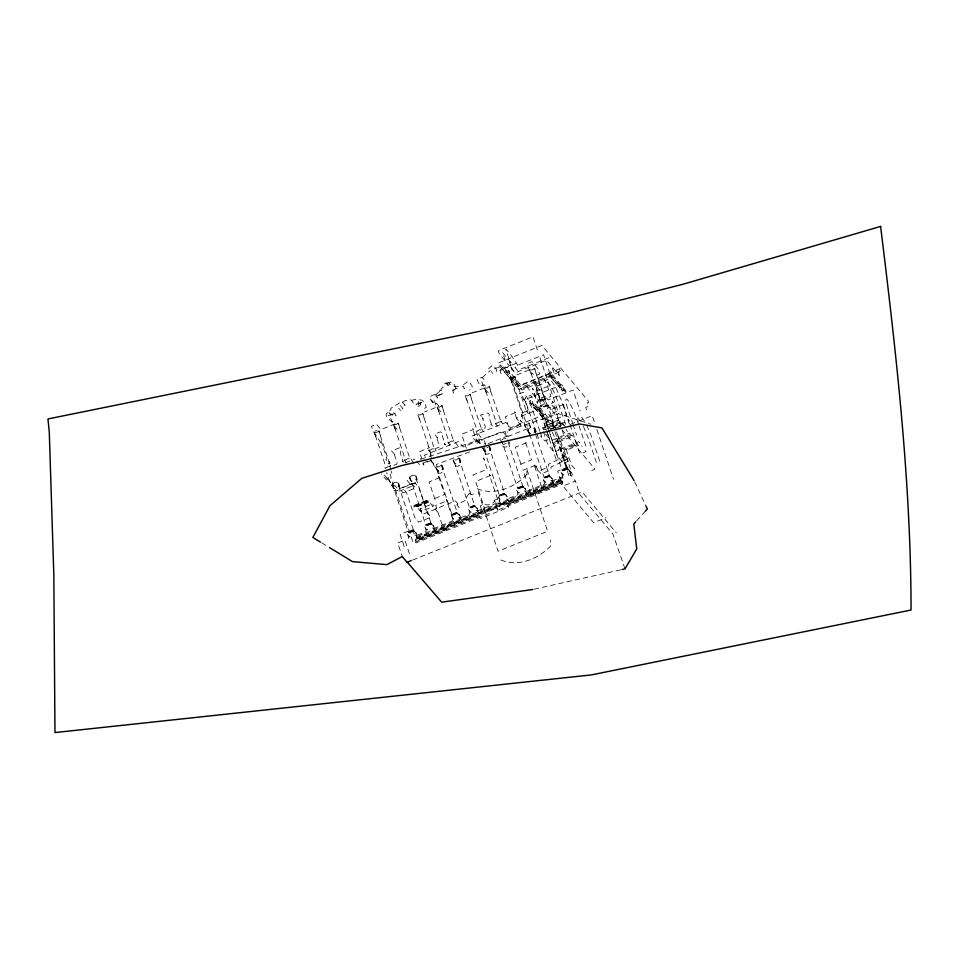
<?xml version="1.0" encoding="UTF-8"?>
<svg xmlns="http://www.w3.org/2000/svg" width="959" height="959" viewBox="0 0 959 959"><rect width="100%" height="100%" fill="white"/><g stroke="black" fill="none" stroke-linecap="round" stroke-linejoin="round"><path stroke-width="0.72" stroke-dasharray="4.79 3.6" d="M439.042 391.883L440.049 390.169L440.9 390.265M484.822 428.769L485.278 426.503L482.353 417.776L483.54 419.203L480.531 415.091L488.071 412.945L489.27 414.372L489.006 417.009L491.919 425.736L490.732 424.31L492.351 425.736M557.263 439.318L569.418 434.847L566.074 429.248M402.468 402.253L405.513 400.454L411.051 399.843L413.964 403.751M501.665 439.953L504.206 438.383L506.927 438.743M469.287 493.37L466.326 497.361L465.451 500.37L456.784 504.746L459.169 507.599L457.887 503.751L455.501 500.898L435.074 509.109L437.46 511.962L436.393 508.797L423.986 513.784L419.91 508.905L432.317 503.919L434.007 505.944M435.842 394.664L438.527 392.327M552.024 440.313L569.586 433.096L572.403 436.465L555.033 443.442L554.614 442.183L571.984 435.206L573.41 436.92L577.426 444.592L565.019 449.579L564.683 448.56L577.09 443.573L578.541 445.312L566.134 450.298L566.17 449.339L571.348 464.839L576.251 470.689M556.951 438.371L562.202 453.895L568.399 461.315L563.436 463.305L557.239 455.885L548.596 430.135M482.209 377.654L490.253 370.474M411.291 400.55L415.679 399.208L422.272 400.215L424.945 403.415L426.287 407.419L422.571 409.445M420.354 459.169L421.492 457.899L419.419 451.689L429.428 447.673L428.229 446.247L431.85 457.059M636.692 520.785L645.407 511.123M436.129 395L435.638 395.42L437.736 397.937L435.122 394.365L430.975 396.031L429.308 398.009L434.163 404.326L436.561 403.367L438.946 406.22L424.669 411.962M441.188 390.613L441.188 388.994L443.094 387.28L442.794 386.381L445.06 383.36L445.899 383.025L448.332 386.033L445.947 383.18L446.774 382.845L449.244 385.938L446.858 383.085L448.668 382.581L451.186 385.83L448.8 382.977L451.509 381.946L454.626 385.003L456.004 389.114L453.895 386.609L463.425 386.273L464.3 388.863L463.401 384.811L467.548 381.55L469.419 382.066L472.188 386.105L471.888 389.174L469.67 390.061M552.947 427.954L553.787 426.815L551.761 420.761M375.029 431.154L376.695 430.483M487.987 447.074L486.8 447.709M565.702 456.004L548.368 464.312L548.788 465.571L546.69 467.8L538.91 470.917L537.519 470.042L541.296 473.77L549.075 470.653L551.173 468.424L550.754 467.165L568.088 458.858L564.827 453.367M552.336 428.337L550.046 429.129M500.19 370.426L507.767 367.381L500.742 367.021L494.472 368.484L496.858 371.337L496.043 368.891L493.37 365.703L492.207 365.487L488.706 368.556L492.638 373.327M388.119 415.691L395.599 413.137L388.407 416.038M421.361 402.324L418.22 403.595L418.592 404.698M418.508 403.931L421.648 402.672M511.435 369.922L512.31 369.575M548.896 357.719L517.476 370.342L514.947 367.321L518.256 365.99C514.252 360.32 511.111 354.159 505.801 349.22L510.26 362.538M472.056 392.914L486.333 387.172L484.235 384.667L480.986 385.974L478.313 382.773L477.126 379.237L481.933 377.307L484.703 380.208M516.793 374.933L531.574 368.987M551.041 372.787L518.04 386.057L500.346 364.888L501.449 368.196L519.143 389.354L552.144 376.096L551.413 373.243L517.093 387.04L498.632 364.971L498.009 363.077L541.835 345.468L587.963 400.622L588.598 402.504L587.28 403.044L588.382 406.34L585.733 407.407L586.572 409.925L584.343 410.824M526.767 386.897L523.458 388.227L508.582 370.426L527.294 426.395M559.672 387.748L561.003 387.208M562.489 390.972L561.375 387.664L549.459 373.423L550.574 376.719L562.489 390.972L564.06 390.337L561.938 384.691L527.618 398.488L528.253 400.371L544.772 420.126L546.091 419.598L529.955 400.299L531.058 403.595L547.193 422.895L549.843 421.828L534.463 403.451L535.314 405.969L550.682 424.346L552.911 423.446L538.191 405.837L556.915 461.794M526.731 411.914L528.157 409.853L525.208 401.054L526.407 402.48L523.626 399.531L525.592 398.74L525.208 397.565L530.675 395.36L532.425 398.453L531.861 400.287L534.798 409.085L533.612 407.659L535.098 408.558L540.996 406.184L540.576 404.926L542.566 408.066M405.249 462.909L414.875 459.037M390.181 474.082L391.212 478.038L386.417 479.968L381.322 473.878M550.766 409.541L546.055 402.732M427.45 461.267L419.443 464.492L416.697 461.219M431.502 460.272L422.751 463.784L423.938 465.211L423.65 464.336M552.324 413.281L557.119 411.363L551.173 404.254L516.362 418.244L520.917 423.698L510.5 427.882L505.944 422.439L471.624 436.237L476.179 441.679L463.113 446.93L458.558 441.488L424.238 455.273L426.06 457.455M488.155 443.621L508.426 435.482L507.083 431.466M469.73 451.869L436.309 464.468L438.754 471.78L434.199 466.326L432.161 460.236M506.064 443.418L503.163 444.58L502.336 443.573M545.108 429.788L562.465 422.811L563.964 425.352L559.96 426.971M550.49 429.009L552.696 428.122M550.969 429.212L562.993 424.381L560.607 421.528L543.238 428.517L543.609 429.62L560.979 422.631L558.737 419.958L546.486 425.412L558.893 420.426L549.927 407.012L547.289 408.078L548.476 409.505L536.956 375.065L539.593 374.01L537.735 368.424L532.053 361.639L527.09 363.629L528.96 369.215L533.444 374.573M555.812 428.182L563.832 424.957L565.127 426.503M570.365 424.417L592.23 415.631L595.012 423.926M473.422 493.921L471.205 494.808L468.819 491.955M561.171 461.615L565.882 459.721L556.58 431.934M568.016 466.913L557.67 471.073L561.614 482.868L506.484 505.033M567.632 468.292L560.835 471.025L561.123 471.888M414.264 530.807L406.988 533.731L409.349 537.028L410.008 536.764L407.911 534.247L408.618 538.61M431.79 523.758L424.513 526.683L426.875 529.979L427.546 529.716L425.448 527.198L426.144 531.562L415.894 535.673L411.123 529.979L400.119 534.403L404.662 547.997M475.472 506.208L468.196 509.133L470.557 512.43L471.217 512.166L469.119 509.649L469.826 514L459.649 518.088M523.602 486.86L516.326 489.785L518.687 493.082L519.346 492.818L517.249 490.301L517.956 494.664L507.035 499.052M550.142 476.191L542.866 479.116L545.227 482.413L545.887 482.149L543.789 479.632L544.496 483.983L525.232 491.739M568.088 468.975L560.811 471.9L563.173 475.196L563.832 474.933L561.734 472.427L563.233 479.14L416.686 538.035L415.726 536.896L562.286 477.99L563.065 480.351L416.518 539.258L415.559 538.119L492.818 507.059M433.432 528.637L452.372 521.013L451.665 516.661L453.763 519.179L453.104 519.442L450.742 516.146L458.018 513.221L460.116 515.726L460.823 520.078L458.726 517.572L459.385 517.309L461.747 520.605M477.103 511.075L499.759 501.977L499.052 497.613L501.149 500.13L500.49 500.394L498.129 497.098L505.405 494.173L507.503 496.678L508.21 501.042L506.112 498.524L506.772 498.26L509.133 501.557M551.773 481.058L562.442 476.779M502.001 503.367L562.118 479.212L562.909 481.574L502.792 505.729M500.562 504.206L505.537 502.204L507.443 504.494M506.64 503.811L561.782 481.646L562.573 484.007L497.206 510.284M493.609 509.421L416.35 540.468L415.403 539.33L561.95 480.423L562.741 482.785L507.599 504.949L508.39 507.311L480.591 518.483L479.632 517.345M591.691 470.509L595.012 469.167L562.705 430.531M489.354 513.437L416.026 542.914L415.067 541.763L448.404 528.373L447.457 525.556L482.197 511.591L480.303 505.92L484.763 504.122L486.968 504.985L489.653 504.578L493.417 502.804L494.592 500.802L498.045 511.099M624.992 568.867L612.993 534.175L579.979 494.688L575.424 481.082L563.017 486.069L593.657 522.703L606.052 517.716M412.622 560.044L582.101 491.931L616.313 532.832M421.085 459.133L558.725 413.761L590.768 424.238M534.139 589.198L620.677 569.838M548.68 429.188L545.731 422.487M500.958 559.96C517.668 567.476 539.222 558.785 550.826 545.635L550.574 540.013M321.816 542.914L328.206 546.81M431.982 401.761L433.504 402.36L431.118 399.507L431.778 401.473M552.456 374.741L565.894 390.816L566.733 393.334L553.295 377.259L521.864 389.893L505.705 370.558L504.854 368.04L521.025 387.376L561.411 371.205L561.171 370.498L557.862 371.828L558.102 372.536M559.037 385.854L559.888 387.999L548.524 374.406L547.889 372.524L550.79 371.361L551.413 373.243M534.918 381.778L537.879 387.208L536.932 386.057L545.923 382.449L544.292 379.261L545.359 378.829L545 377.726M546.69 398.117L548.236 399.963L573.05 389.989L580.075 411.015M585.026 450.502L585.985 451.641L580.435 453.871L579.476 452.72L568.327 419.383L569.274 420.522L554.722 426.371L556.112 430.543M551.845 418.028L547.805 413.209L526.227 421.888L530.255 426.707M547.661 426.695L545.024 421.792M501.089 373.626L499.903 370.078L508.33 366.698L508.414 365.679L509.96 366.038L512.633 369.239L513.82 372.775M526.311 410.656L528.313 413.808M545.623 434.067L549.723 438.982L544.76 440.972L540.66 436.057M552.768 442.614L559.025 450.095L554.062 452.085L547.805 444.616L542.243 427.978L547.205 425.988L548.128 428.757M571.288 472.691L566.397 466.829L561.207 451.329L561.566 448.68L578.924 441.703L582.185 446.391M567.92 469.155L569.886 471.504L569.598 470.629M528.924 422.691L530.783 427.33L507.131 436.836L505.261 432.197M574.237 479.656L575.424 481.082M529.979 433.66L526.323 429.296L520.833 412.861L522.823 416.002M488.203 392.758L483.72 387.388L481.85 381.814M549.975 476.371L551.94 478.709L551.641 477.846M506.604 436.213L502.576 431.394L481.49 439.869L485.518 444.688M481.574 428.649L483.564 431.79M523.422 487.04L525.388 489.378L525.1 488.515M484.175 440.672L485.602 443.981M481.07 437.556L476.096 430.843L480.771 444.844M479.979 443.609L475.424 438.167L480.435 444.437M481.586 447.278L486.141 452.732L483.696 445.42M484.619 459.361L483.42 457.934L487.208 469.251L472.907 475.005L474.094 476.431M440.816 411.807L436.333 406.436L434.463 400.862M505.237 494.353L507.191 496.69L504.949 493.489L498.153 496.223L498.44 497.086M458.402 446.666L453.427 439.953L453.847 441.212M507.431 506.172L508.39 507.311M400.454 405.609L402.84 408.462L400.742 409.984L401.138 411.171L398.752 408.318M475.292 506.388L477.258 508.726L476.971 507.862M393.705 412.514L396.091 415.367L393.909 416.865L391.524 414.012M430.771 460.476L433.959 464.564L430.315 460.212M397.146 429.356L392.663 423.998L390.793 418.412M457.851 513.401L459.805 515.738L457.563 512.538L450.754 515.259L451.054 516.134M413.988 463.329L409.757 457.515L410.176 458.762M407.036 480.255L411.986 486.165L399.579 491.152L394.628 485.242M443.034 529.572L444.233 530.998L435.65 505.369L447.397 500.646L446.211 499.219L454.782 524.861M431.622 523.938L433.588 526.287L433.3 525.412M414.096 530.986L416.05 533.324L415.762 532.461M404.686 404.878L405.142 405.453L402.013 401.689L399.711 402.744L391.823 407.647L390.649 408.846L390.984 409.865L387.963 411.435L391.032 414.935L388.371 411.735L386.069 414.072L386.729 416.554L389.402 419.742L392.003 421.732L393.178 421.265L395.276 423.77L380.915 429.548L376.479 424.238L371.517 426.24C372.811 432.581 377.99 436.741 380.339 442.507L382.03 441.823L380.843 440.397L386.992 458.798L385.914 459.229L386.968 462.37L388.167 463.796L390.085 463.017L388.898 461.603L390.661 469.754M524.717 425.628L526.095 427.534L520.162 420.186L521.528 422.092M580.327 420.749L577.51 418.148L581.43 416.781L585.098 421.936M552.204 432.041L558.522 445.156L569.178 476.467M556.975 433.24L563.305 447.697L572.487 475.137M634.702 481.886L646.078 506.268M586.704 425.077L591.415 436.393L600.598 463.832M583.396 426.407L588.107 437.724L597.289 465.163M529.668 370.066L531.61 374.741M509.936 378.002L511.866 382.665M484.439 388.251L486.369 392.914M465.187 395.983L467.129 400.646M437.052 407.299L438.982 411.962M417.8 415.031L419.742 419.694M393.382 424.849L395.312 429.512M374.046 432.617L375.988 437.28M596.858 429.464L613.532 479.296M578.529 424.262L576.695 418.783A17.586 2.445 68.1 0 0 567.656 400.047A17.586 2.445 68.1 0 0 567.452 407.743L572.511 422.835M578.984 425.64L585.865 446.223M558.318 372.368L559.373 375.52L546.546 360.188L515.127 372.823L511.638 368.652L510.584 365.511L517.201 362.85L518.771 364.732L543.585 354.758L550.622 375.784M572.967 424.202L576.635 435.182M552.3 367.884L554.877 375.592M569.334 424.01L561.626 400.958L555.237 386.261L551.521 381.023L547.601 382.413L550.442 385.015L555.225 394.461L566.026 425.34M537.424 350.095L532.964 336.777L498.236 350.742L499.291 353.883L509.073 365.583L512.382 364.252L502.588 352.552L505.992 362.73M540.001 357.803L558.725 413.761M563.496 434.091L552.54 401.353L553.487 402.492L539.354 408.174L547.565 432.737M570.185 471.48L570.893 475.844L568.795 473.326L569.454 473.063L571.828 476.359M552.48 421.457L553.451 424.369M539.869 397.949L535.41 384.631L545.347 397.637L538.73 400.287L538.335 399.112L544.952 396.451L546.93 398.824L540.313 401.485L540.073 400.766M538.922 396.798L541.499 404.506M548.021 434.091L550.31 440.924M535.613 398.129L532.209 387.963L546.93 405.573L543.621 406.904L527.941 388.143L526.887 385.003M539.857 431.238L532.041 408.342L527.114 397.565L523.398 392.327L519.478 393.717L522.319 396.319L527.114 405.765L536.549 432.569M540.313 432.593L542.578 439.378M553.87 483.576L551.509 480.279L550.85 480.543L552.947 483.048L552.24 478.697L549.687 475.508L542.89 478.241L543.178 479.104M537.004 433.924L539.27 440.708M534.535 428.673L535.506 431.574L529.716 433.912L527.066 428.997M533.815 427.966L535.434 432.809M535.098 432.917C536.656 423.698 523.158 427.714 529.752 434.451M535.506 434.127L549.675 476.491L546.954 476.132L544.328 478.026L530.159 435.662M509.301 361.399L511.878 369.107M527.786 429.704L529.416 434.547M527.33 494.245L524.969 490.948L524.309 491.212L526.407 493.729L525.7 489.366L523.135 486.177L516.338 488.91L516.625 489.773M502.816 424.046L500.814 420.905L501.233 422.164M507.671 439.845C514.432 446.714 500.023 451.054 501.641 441.584M508.138 442.375L523.135 487.16L520.401 486.8L517.788 488.694L501.989 441.488M497.325 426.252L495.335 423.111L495.755 424.369M500.526 439.666L501.173 441.608M489.797 446.654L490.768 449.567L484.978 451.893L482.329 446.978M489.078 445.947L491.104 452.001L488.143 454.134L485.194 454.039L483.048 447.685M488.73 446.055L504.937 494.472L502.216 494.113L499.591 496.007L483.396 447.589M501.137 505.141L498.668 498.536L494.197 500.334L497.649 510.632M477.462 443.37L472.331 428.038L473.53 429.464L461.615 434.259L466.278 448.189M479.2 513.592L476.839 510.296L476.179 510.56L478.277 513.065L477.57 508.714L475.005 505.513L468.208 508.246L468.495 509.121M459.852 458.69L460.835 461.591L455.034 463.928L452.396 459.013M459.133 457.982L461.159 464.036L458.21 466.17L455.249 466.074L453.116 459.721M449.939 445.3L447.949 442.159L448.368 443.418L445.611 444.52L444.173 443.561L445.36 444.988L442.423 436.189L443.082 434.799L441.56 432.425L440.265 431.874L434.631 434.127L437.544 438.143L436.345 436.717L439.294 445.527L438.994 447.182L434.607 448.944L434.187 447.685L436.177 450.826M442.411 465.702L443.382 468.603L437.592 470.941L434.942 466.026M441.691 464.995L443.717 471.049L440.756 473.183L437.807 473.087L435.662 466.733M430.699 453.032L428.697 449.891L431.754 459.013M435.53 531.142L433.168 527.846L432.497 528.109L434.607 530.627L433.9 526.263L431.334 523.075L424.537 525.808L424.825 526.671M416.182 476.239L417.153 479.152L411.363 481.478L408.726 476.563M415.463 475.544L417.489 481.598L414.54 483.72L411.579 483.624L409.445 477.27M406.268 462.849L404.278 459.709L404.698 460.967L403.511 461.447L402.097 460.668L403.283 462.094L400.311 453.211L401.138 450.382L399.555 447.781L391.608 450.982L395.348 455.201L394.161 453.775L397.134 462.658L396.786 464.156L390.852 466.53L390.433 465.283M417.992 538.191L415.631 534.894L414.971 535.158L417.069 537.663L416.362 533.312L413.808 530.123L407 532.856L407.299 533.719M398.656 483.288L399.627 486.189L393.837 488.527L391.188 483.612M397.937 482.581L399.963 488.634L397.002 490.768L394.053 490.672L391.907 484.319M391.068 470.965L391.883 473.398M395.264 489.258L413.653 544.209M392.555 482.053L395 489.366L390.445 483.911L386.657 472.595M384.943 467.477L385.374 468.735M409.433 553.703L404.89 540.109L397.745 542.974L402.3 556.58M534.738 368.328L535.997 373.231M514.995 376.264L516.254 381.167M489.498 386.513L490.756 391.416M470.258 394.245L471.516 399.148M442.111 405.561L443.37 410.452M422.871 413.293L424.13 418.196M398.441 423.111L399.699 428.014M379.117 430.879L380.375 435.782M418.352 401.953L417.992 403.823L415.954 404.171L418.34 407.024L418.052 406.184L419.706 405.825L420.617 404.41L417.944 401.222L418.352 401.953M378.769 430.975L376.575 432.557L374.298 432.257L386.237 467.968L388.431 466.386L390.709 466.673L378.769 430.975M398.093 423.207L395.899 424.789L393.622 424.489L405.561 460.2L407.755 458.618L410.044 458.905L398.093 423.207M392.327 483.899L408.45 532.641L411.075 530.747L413.797 531.106L397.494 482.413L394.868 482.329L392.327 483.899M422.523 413.389L420.33 414.971L418.052 414.672L429.992 450.382L432.185 448.788L434.475 449.088L422.523 413.389M409.853 476.851L425.976 525.592L428.601 523.698L431.322 524.058L415.019 475.376L412.406 475.28L409.853 476.851M441.763 405.657L439.57 407.239L437.292 406.94L449.244 442.638L451.437 441.056L453.715 441.356L441.763 405.657M441.344 465.091L438.731 466.985L435.997 466.637L452.204 515.055L454.83 513.161L457.551 513.521L441.344 465.091M469.91 394.341L467.716 395.923L465.439 395.623L477.378 431.334L479.572 429.752L481.862 430.04L469.91 394.341M458.798 458.078L456.172 459.972L453.451 459.613L469.658 508.042L472.272 506.148L475.005 506.508L458.798 458.078M489.15 386.609L486.956 388.191L484.679 387.892L496.63 423.59L498.824 422.008L501.101 422.308L489.15 386.609M514.647 376.36L512.454 377.942L510.176 377.642L522.116 413.353L524.321 411.771L526.599 412.058L514.647 376.36M534.391 368.424L532.197 370.006L529.919 369.718L541.859 405.417L544.053 403.835L546.342 404.123L534.391 368.424M546.15 422.068L562.274 470.809L564.899 468.915L567.62 469.275L551.317 420.593L548.692 420.498L546.15 422.068M526.959 474.297C515.355 487.46 493.801 496.151 477.091 488.634L498.033 551.233L547.649 531.286L526.707 468.687L526.959 474.297M442.662 393.658L435.806 396.415L442.662 393.658M457.299 388.275L452.42 390.241L453.571 393.178L452.708 390.577L457.299 388.275M559.457 368.867L556.148 370.198L556.508 371.301L559.816 369.97L559.457 368.867M548.08 386.321L533.947 392.015L537.699 403.248L536.752 402.109L550.886 396.427L547.133 385.182L548.08 386.321M515.355 412.694L505.261 416.745L509.972 430.819L508.785 429.392L520.078 424.849L519.826 424.082L521.013 425.508L517.345 420.785L514.168 411.267L515.355 412.694M563.892 404.422L549.339 410.272L553.151 421.672L552.192 420.533L566.757 414.684L562.933 403.283L563.892 404.422M411.938 483.672L399.531 488.658L403.104 492.938L415.511 487.951L411.938 483.672M414.947 482.821L402.54 487.807L406.472 492.506L414.863 517.596L418.663 522.128L431.059 517.141L427.27 512.609L418.879 487.52L414.947 482.821M439.702 477.63L429.117 481.886L435.23 500.19L434.043 498.764L444.628 494.508L438.503 476.203L439.702 477.63M526.395 442.794L515.319 447.242L521.516 465.798L520.329 464.372L531.406 459.912L525.196 441.368L526.395 442.794M426.419 500.502L414.012 505.489L415.091 506.772L427.486 501.797L426.419 500.502M426.012 501.101L413.605 506.088L414.276 506.891L426.683 501.905L426.012 501.101M427.414 500.85L415.019 505.837L416.182 507.227L428.589 502.24L427.414 500.85M490.397 475.532L475.64 481.466L486.321 513.832L485.134 512.406L500.011 506.424L489.198 474.106L490.397 475.532M428.397 500.922L415.99 505.908L420.605 511.627L433.012 506.64L428.397 500.922M426.012 502.048L413.605 507.035L414.132 507.659L426.539 502.672L426.012 502.048M535.074 465.415L523.015 470.258L531.718 496.282L530.531 494.856L542.59 490.013L533.887 463.988L535.074 465.415M536.201 466.11L535.338 466.458L537.723 469.311L538.586 468.963L536.201 466.11M412.945 529.955L407.815 532.017L408.078 532.808L413.209 530.735L414.696 532.509L412.945 529.955M430.483 522.907L425.34 524.969L425.604 525.76L430.747 523.698L432.221 525.46L430.483 522.907M456.7 512.37L451.569 514.432L451.833 515.223L456.963 513.149L458.45 514.923L456.7 512.37M474.154 505.357L469.023 507.419L469.275 508.198L474.417 506.136L475.904 507.91L474.154 505.357M504.086 493.322L498.956 495.383L499.219 496.175L504.35 494.101L505.837 495.875L504.086 493.322M522.283 486.009L517.141 488.071L517.404 488.862L522.547 486.788L524.034 488.563L522.283 486.009M548.836 475.34L543.693 477.402L543.957 478.193L549.099 476.12L550.574 477.894L548.836 475.34M566.781 468.124L561.638 470.186L561.902 470.977L567.045 468.915L568.519 470.677L566.781 468.124M478.841 514.983L415.235 540.552L416.194 541.691L479.8 516.122L478.841 514.983M389.522 481.07L384.283 474.801L390.733 482.785L389.522 481.07"/><path stroke-width="1.44" d="M635.721 521.852L633.791 523.998L636.74 548.92L624.992 568.867L622.115 569.514M645.407 511.123L647.337 508.977L646.078 506.268M411.243 560.607L407.072 562.286L402.3 556.58L386.813 564.647L352.504 561.614L329.488 547.589M532.701 589.521L441.667 602.168L406.892 561.734M320.534 542.135L312.862 537.46L329.932 505.717L361.759 478.361L401.222 465.69L579.5 423.986L601.916 427.882L634.079 480.531M880.602 226.432L682.748 284.332L568.291 313.353L47.95 418.951L49.293 432.209L53.824 574.932L54.975 732.568L591.367 674.92L911.05 610.032C910.942 481.586 896.233 353.751 880.602 226.432"/></g></svg>
